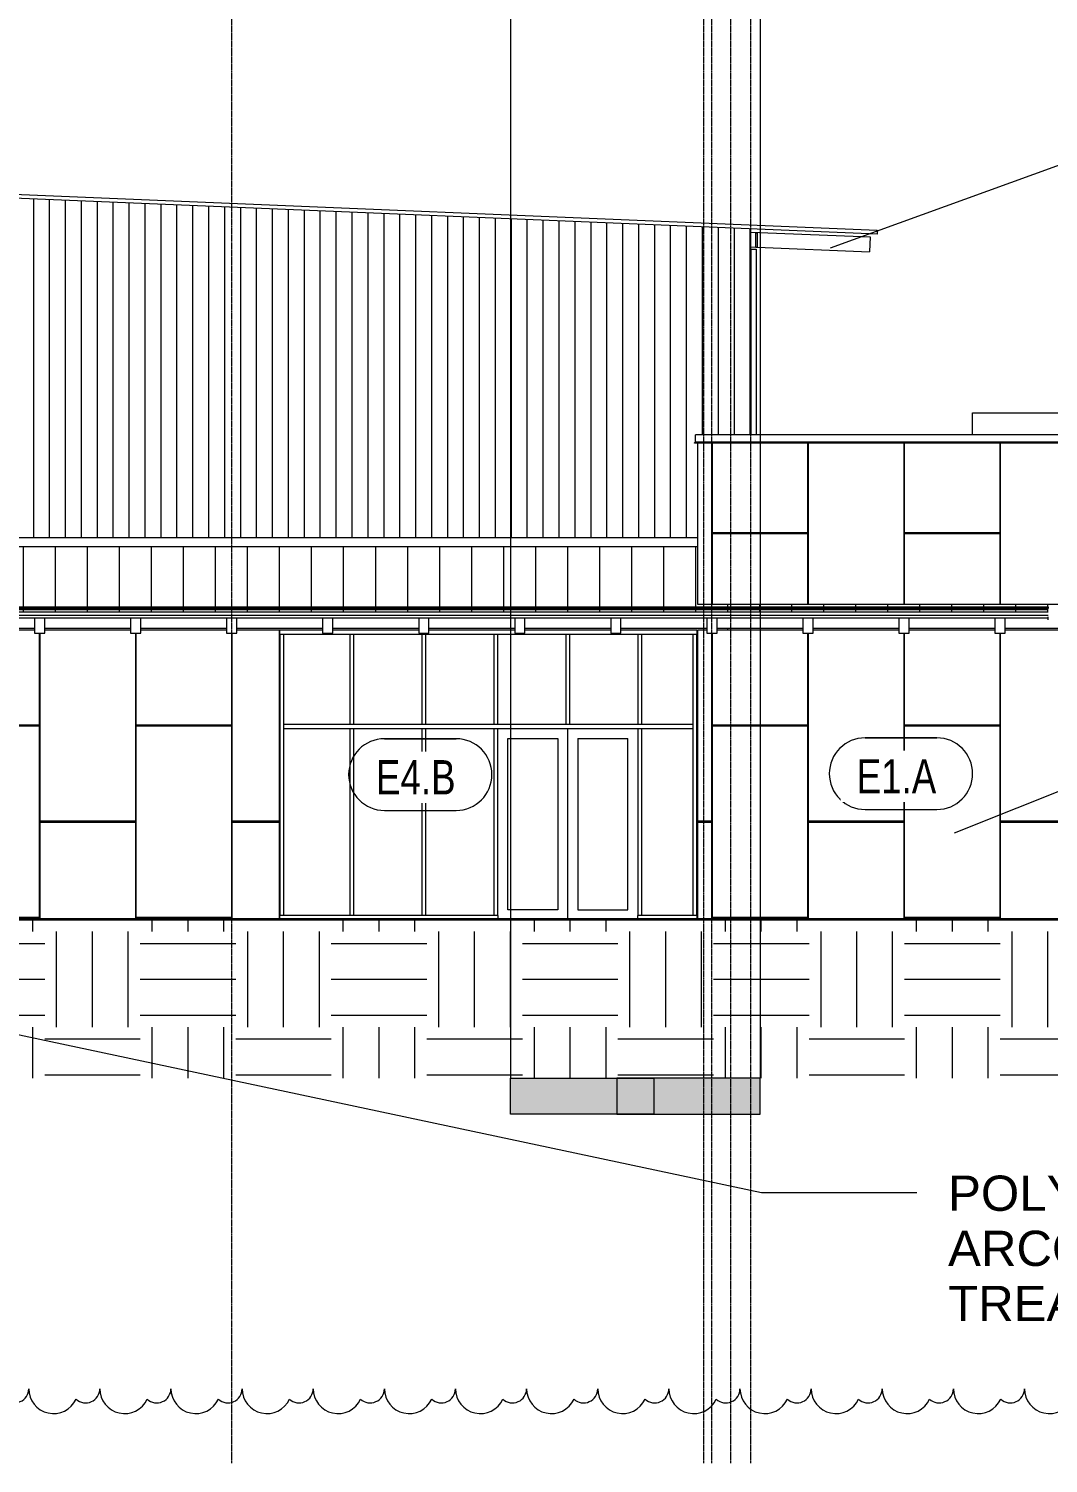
# Model space of a CAD drawing. Header units: inches. Extents: x 20207 to 40520, y -355 to 835.
# Drawn here: x 22007 to 22519, y -273 to 448 of the extents above; entities that cross this region are included whole.
import ezdxf

# ---------------------------------------------------------------- set-up
doc = ezdxf.new("R2010")
doc.units = ezdxf.units.IN
doc.header["$MEASUREMENT"] = 0
doc.linetypes.add('Grid Line 1_2_', pattern=[0.875, 0.5, -0.125, 0.125, -0.125])
for name, color, linetype, lineweight in [('A-ANNO-KEYN', 231, 'Continuous', 9), ('A-DOOR', 31, 'Continuous', 13), ('A-FLOR-LEVL', 51, 'Continuous', 9), ('A-GLAZ-CWMG', 51, 'Continuous', 13), ('A-ROOF', 132, 'Continuous', 13), ('A-ROOF-PATT', 132, 'Continuous', 13), ('A-WALL', 113, 'Continuous', 13), ('A-WALL-IDEN', 211, 'Continuous', 9), ('A-WALL-PATT', 111, 'Continuous', 13), ('C-TOPO', 7, 'Continuous', 13), ('G-ANNO-REVC', 71, 'Continuous', 9), ('G-ANNO-SYMB', 111, 'Continuous', 9), ('I-WALL', 2, 'Continuous', 13), ('M-EQPM', 50, 'Continuous', 13), ('S-BEAM', 12, 'Continuous', 13), ('S-GRID', 1, 'Continuous', 9)]:
    doc.layers.add(name, color=color, linetype=linetype, lineweight=lineweight)
doc.styles.add('Arial_2', font='arial.ttf', dxfattribs={"height": 17.703593})
doc.styles.add('Century Gothic', font='GOTHIC.TTF', dxfattribs={"width": 0.8, "height": 17.245342})

# ---------------------------------------------------------------- blocks, each defined once
blk = doc.blocks.new('Rectangular Mullion - Profile_Polycarbonate_Upper and left-1872004-Elevation - West')
at = {"layer": 'A-GLAZ-CWMG'}
for p, q in [((22369.8, 336.84), (22372.3, 336.84)), ((22369.8, 243.5), (22369.8, 336.84)), ((22372.3, 336.84), (22372.3, 243.5))]:
    blk.add_line(p, q, dxfattribs=at)
blk = doc.blocks.new('Carrier_48TC_Standard_Efficiency_Gas_Heat_Electric_Cooling_Packaged_Rooftop_Unit_3_to_15_nominal_tons - 15 ton 48TC__16-873539-Elevation - West')
at = {"layer": 'M-EQPM'}
for p, q in [((22481.05, 254.7), (22544.43, 254.7)), ((22481.05, 243.5), (22481.05, 254.7)), ((22544.43, 254.7), (22544.43, 243.5)), ((22540.05, 249.58), (22528.18, 249.58)), ((22528.18, 249.58), (22528.18, 243.5)), ((22540.05, 243.5), (22540.05, 249.58))]:
    blk.add_line(p, q, dxfattribs=at)
blk = doc.blocks.new('Dimension Lumber - 5_5 x 7_5 Glulam-1777807-Elevation - West')
at = {"layer": 'S-BEAM'}
for p, q in [((22497.37, 151.51), (22492.24, 151.51)), ((22492.24, 151.51), (22492.24, 144.01)), ((22497.37, 144.01), (22497.37, 151.51)), ((22492.24, 144.01), (22497.37, 144.01))]:
    blk.add_line(p, q, dxfattribs=at)
blk = doc.blocks.new('Dimension Lumber - 5_5 x 7_5 Glulam-1730092-Elevation - West')
at = {"layer": 'S-BEAM'}
for p, q in [((22369.55, 345.48), (22429.52, 342.98)), ((22429.52, 342.98), (22429.21, 335.49)), ((22369.55, 337.98), (22372.18, 337.87)), ((22372.8, 337.84), (22429.21, 335.49))]:
    blk.add_line(p, q, dxfattribs=at)
blk = doc.blocks.new('HSS-Hollow Structural Section - HSS1-1_2X1-1_2X1_8 - Obsolete-1396620-Elevation - West')
at = {"layer": 'S-BEAM'}
blk.add_line((20878.55, 151.57), (22518.93, 151.57), dxfattribs=at)
blk = doc.blocks.new('HSS-Hollow Structural Section - HSS1-1_2X1-1_2X1_8 - Obsolete-1672945-Elevation - West')
at = {"layer": 'S-BEAM'}
for p, q in [((22519.05, 152.11), (22518.93, 152.11)), ((22518.93, 152.07), (22518.93, 152.11)), ((22518.93, 151.83), (22518.93, 152.07)), ((22518.93, 150.79), (22518.93, 151.83)), ((22518.93, 150.57), (22518.93, 150.79)), ((22518.93, 150.57), (22519.05, 150.57))]:
    blk.add_line(p, q, dxfattribs=at)
blk = doc.blocks.new('Rectangular Mullion - Exterior 2_ x 4_5_-1135311-Elevation - West')
at = {"layer": 'A-GLAZ-CWMG'}
for p in [(22543.18, 0), (22579.24, 2)]:
    blk.add_line(p, (22543.18, 2), dxfattribs=at)
blk = doc.blocks.new('Rectangular Mullion - Exterior 2_ x 4_5_-1142387-Elevation - West')
at = {"layer": 'A-GLAZ-CWMG'}
for p, q in [((22793.43, 97), (22793.43, 2)), ((22795.43, 2), (22795.43, 97)), ((22795.43, 2), (22793.43, 2))]:
    blk.add_line(p, q, dxfattribs=at)
blk = doc.blocks.new('Rectangular Mullion - Exterior 2_ x 4_5_-1142388-Elevation - West')
at = {"layer": 'A-GLAZ-CWMG'}
for p, q in [((22793.43, 143.5), (22795.43, 143.5)), ((22793.43, 143.5), (22793.43, 97)), ((22795.43, 97), (22795.43, 143.5))]:
    blk.add_line(p, q, dxfattribs=at)
blk = doc.blocks.new('Rectangular Mullion - Exterior 2_ x 4_5_-V6-Elevation - West')
at = {"layer": 'A-GLAZ-CWMG'}
for p, q in [((21649.43, 143.5), (21651.43, 143.5)), ((21649.43, 143.5), (21649.43, 97)), ((21651.43, 97), (21651.43, 143.5))]:
    blk.add_line(p, q, dxfattribs=at)
blk = doc.blocks.new('Rectangular Mullion - Exterior 2_ x 4_5_-1142372-Elevation - West')
at = {"layer": 'A-GLAZ-CWMG'}
for p, q in [((22543.18, 97), (22543.18, 2)), ((22545.18, 2), (22545.18, 97)), ((22545.18, 2), (22543.18, 2))]:
    blk.add_line(p, q, dxfattribs=at)
blk = doc.blocks.new('Rectangular Mullion - Exterior 2_ x 4_5_-1135275-Elevation - West')
at = {"layer": 'A-GLAZ-CWMG'}
for p, q in [((22133.05, 143.5), (22133.05, 145.5)), ((22154.49, 145.5), (22133.05, 145.5)), ((22169.12, 145.5), (22159.62, 145.5)), ((22133.05, 143.5), (22169.12, 143.5))]:
    blk.add_line(p, q, dxfattribs=at)
blk = doc.blocks.new('Rectangular Mullion - Exterior 2_ x 4_5_-1135280-Elevation - West')
at = {"layer": 'A-GLAZ-CWMG'}
blk.add_line((22651.62, 2), (22615.43, 2), dxfattribs=at)
blk = doc.blocks.new('Rectangular Mullion - Exterior 2_ x 4_5_-1135281-Elevation - West')
at = {"layer": 'A-GLAZ-CWMG'}
for p, q in [((22651.62, 98), (22615.43, 98)), ((22615.43, 96), (22651.62, 96))]:
    blk.add_line(p, q, dxfattribs=at)
blk = doc.blocks.new('Rectangular Mullion - Exterior 2_ x 4_5_-1142343-Elevation - West')
at = {"layer": 'A-GLAZ-CWMG'}
for p, q in [((22614.43, 96), (22616.43, 96)), ((22614.43, 96), (22614.43, 2)), ((22616.43, 2), (22616.43, 96)), ((22616.43, 2), (22614.43, 2))]:
    blk.add_line(p, q, dxfattribs=at)
blk = doc.blocks.new('Rectangular Mullion - Exterior 2_ x 4_5_-1142344-Elevation - West')
at = {"layer": 'A-GLAZ-CWMG'}
for p, q in [((22614.43, 143.5), (22616.43, 143.5)), ((22614.43, 143.5), (22614.43, 98)), ((22616.43, 98), (22616.43, 143.5)), ((22616.43, 98), (22614.43, 98))]:
    blk.add_line(p, q, dxfattribs=at)
blk = doc.blocks.new('Rectangular Mullion - Exterior 2_ x 4_5_-V8-Elevation - West')
at = {"layer": 'A-GLAZ-CWMG'}
for p, q in [((22202.74, 145.5), (22169.12, 145.5)), ((22169.12, 143.5), (22205.3, 143.5))]:
    blk.add_line(p, q, dxfattribs=at)
blk = doc.blocks.new('Rectangular Mullion - Exterior 2_ x 4_5_-1135330-Elevation - West')
at = {"layer": 'A-GLAZ-CWMG'}
for q in [(22205.3, 2), (22242.49, 0)]:
    blk.add_line((22242.49, 2), q, dxfattribs=at)
blk = doc.blocks.new('Sliding Door - one-1982820-Elevation - West')
at = {"layer": 'A-DOOR'}
for p, q in [((22277.68, 0), (22277.68, 96)), ((22247.49, 5), (22247.49, 91)), ((22247.49, 91), (22272.68, 91)), ((22272.68, 91), (22272.68, 5)), ((22282.68, 91), (22282.68, 5)), ((22282.68, 91), (22307.87, 91)), ((22307.87, 5), (22307.87, 91)), ((22272.68, 5), (22247.49, 5)), ((22282.68, 5), (22307.87, 5))]:
    blk.add_line(p, q, dxfattribs=at)
blk = doc.blocks.new('Rectangular Mullion - Exterior 2_ x 4_5_-V9-Elevation - West')
at = {"layer": 'A-GLAZ-CWMG'}
for p, q in [((22241.49, 145.5), (22207.87, 145.5)), ((22205.3, 143.5), (22241.49, 143.5))]:
    blk.add_line(p, q, dxfattribs=at)
blk = doc.blocks.new('Rectangular Mullion - Exterior 2_ x 4_5_-V10-Elevation - West')
at = {"layer": 'A-GLAZ-CWMG'}
for p, q in [((22250.99, 145.5), (22241.49, 145.5)), ((22277.68, 145.5), (22256.12, 145.5)), ((22241.49, 143.5), (22277.68, 143.5))]:
    blk.add_line(p, q, dxfattribs=at)
blk = doc.blocks.new('Rectangular Mullion - Exterior 2_ x 4_5_-V11-Elevation - West')
at = {"layer": 'A-GLAZ-CWMG'}
for p, q in [((22299.24, 145.5), (22277.68, 145.5)), ((22313.87, 145.5), (22304.37, 145.5)), ((22277.68, 143.5), (22313.87, 143.5))]:
    blk.add_line(p, q, dxfattribs=at)
blk = doc.blocks.new('Rectangular Mullion - Exterior 2_ x 4_5_-1832050-Elevation - West')
at = {"layer": 'A-GLAZ-CWMG'}
for p, q in [((22342.49, 145.5), (22313.87, 145.5)), ((22342.49, 145.5), (22342.49, 143.5)), ((22313.87, 143.5), (22342.49, 143.5))]:
    blk.add_line(p, q, dxfattribs=at)
blk = doc.blocks.new('Rectangular Mullion - Exterior 2_ x 4_5_-1832051-Elevation - West')
at = {"layer": 'A-GLAZ-CWMG'}
for p, q in [((22312.87, 0), (22312.87, 2)), ((22342.49, 2), (22312.87, 2)), ((22342.49, 2), (22342.49, 0))]:
    blk.add_line(p, q, dxfattribs=at)
blk = doc.blocks.new('Rectangular Mullion - Exterior 2_ x 4_5_-1832052-Elevation - West')
at = {"layer": 'A-GLAZ-CWMG'}
for p, q in [((22340.49, 98), (22313.87, 98)), ((22313.87, 96), (22340.49, 96)), ((22340.49, 98), (22340.49, 96))]:
    blk.add_line(p, q, dxfattribs=at)
blk = doc.blocks.new('Rectangular Mullion - Exterior 2_ x 4_5_-1135285-Elevation - West')
at = {"layer": 'A-GLAZ-CWMG'}
for p, q in [((22545.18, 96), (22545.18, 98)), ((22579.24, 98), (22545.18, 98)), ((22545.18, 96), (22579.24, 96))]:
    blk.add_line(p, q, dxfattribs=at)
blk = doc.blocks.new('Roofs 5 - Roofs 1-1983635-Elevation - West')
at = {"layer": 'A-ROOF'}
for p, q in [((20878.55, 157.08), (22519.05, 157.08)), ((22519.05, 156.37), (20878.55, 156.37)), ((22519.05, 155.66), (20878.55, 155.66)), ((22519.05, 157.08), (22519.05, 156.37))]:
    blk.add_line(p, q, dxfattribs=at)
blk = doc.blocks.new('Section - 3_32_ x 3_8_-18514-Elevation - West')
at = {"layer": 'G-ANNO-SYMB'}
blk.add_hatch(color=256, dxfattribs=at).paths.add_polyline_path([(22320.83, -79.66), (22248.83, -79.66), (22248.83, -97.66), (22320.83, -97.66)], flags=0)
for p, q in [((22248.83, -97.66), (22248.83, -79.66)), ((22248.83, -79.66), (22320.83, -79.66)), ((22320.83, -79.66), (22320.83, -97.66)), ((22320.83, -97.66), (22248.83, -97.66))]:
    blk.add_line(p, q, dxfattribs=at)
blk = doc.blocks.new('Wall Tag - 1_4_-1369832-Elevation - West')
at = {"layer": 'A-WALL-IDEN', "color": 153}
for p, q in [((22653.51, 91.34), (22689.51, 91.34)), ((22689.51, 91.34), (22653.51, 91.34)), ((22653.51, 55.34), (22689.51, 55.34)), ((22653.51, 55.34), (22689.51, 55.34))]:
    blk.add_line(p, q, dxfattribs=at)
for centre, start, end in [((22653.51, 73.34), 90, 270), ((22653.51, 73.34), 90, 270), ((22689.51, 73.34), 270, 90), ((22689.51, 73.34), 270, 90)]:
    blk.add_arc(centre, 18, start, end, dxfattribs=at)
blk = doc.blocks.new('Family - ___-1987486-Elevation - West')
at = {"layer": 'G-ANNO-REVC', "color": 153}
for centre, radius, start, end in [((21999.68, -235.66), 7.15, 228.18969, 360), ((22019.33, -235.66), 12.51, 180, 334.79123), ((22035.41, -235.66), 7.15, 228.18969, 360), ((22055.06, -235.66), 12.51, 180, 334.79123), ((22071.14, -235.66), 7.15, 228.18969, 360), ((22090.8, -235.66), 12.51, 180, 334.79123), ((22106.88, -235.66), 7.15, 228.18969, 360), ((22126.53, -235.66), 12.51, 180, 334.79123), ((22142.61, -235.66), 7.15, 228.18969, 360), ((22162.26, -235.66), 12.51, 180, 334.79123), ((22178.34, -235.66), 7.15, 228.18969, 360), ((22198, -235.66), 12.51, 180, 334.79123), ((22214.08, -235.66), 7.15, 228.18969, 360), ((22233.73, -235.66), 12.51, 180, 334.79123), ((22249.81, -235.66), 7.15, 228.18969, 360), ((22269.46, -235.66), 12.51, 180, 334.79123), ((22285.54, -235.66), 7.15, 228.18969, 360), ((22305.2, -235.66), 12.51, 180, 334.79123), ((22321.28, -235.66), 7.15, 228.18969, 360), ((22340.93, -235.66), 12.51, 180, 334.79123), ((22357.01, -235.66), 7.15, 228.18969, 360), ((22376.66, -235.66), 12.51, 180, 334.79123), ((22392.74, -235.66), 7.15, 228.18969, 360), ((22412.4, -235.66), 12.51, 180, 334.79123), ((22428.48, -235.66), 7.15, 228.18969, 360), ((22448.13, -235.66), 12.51, 180, 334.79123), ((22464.21, -235.66), 7.15, 228.18969, 360), ((22483.86, -235.66), 12.51, 180, 334.79123), ((22499.94, -235.66), 7.15, 228.18969, 360), ((22519.6, -235.66), 12.51, 180, 334.79123)]:
    blk.add_arc(centre, radius, start, end, dxfattribs=at)

msp = doc.modelspace()

# ---------------------------------------------------------------- hatches: boundary and pattern name
at = {"layer": 'A-ROOF-PATT', "lineweight": 9}
h = msp.add_hatch(dxfattribs=at)
h.set_pattern_fill('FP_1', color=8, style=0, pattern_type=2)
h.set_pattern_definition([(90, (180.953, -760.156), (-16.082, 1e-15), [])])
h.paths.add_polyline_path([(22632.14, 153.97), (22808.3, 153.97), (22808.3, 154.88), (22519.05, 154.88), (22519.05, 155.66), (20878.55, 155.66), (20878.55, 154.73), (22519.05, 154.69), (22519.05, 153.97), (22627.29, 153.97)], flags=0)
h.paths.add_polyline_path([(22793.34, 156.3), (22808.3, 156.3), (22808.3, 157.35), (22786.55, 157.35), (22786.55, 158.5), (22342.74, 158.5), (22342.74, 187.44), (21121.8, 187.45), (21121.8, 187.6), (20889.05, 187.6), (20889.05, 157.87), (20878.55, 157.87), (20878.55, 157.08), (22519.05, 157.08), (22519.05, 156.3), (22724.13, 156.3)], flags=0)
at = {"layer": 'A-WALL-PATT', "lineweight": 9}
h = msp.add_hatch(dxfattribs=at)
h.set_pattern_fill('FP_7', color=8, style=0, pattern_type=2)
h.set_pattern_definition([(90, (22305.319, 0), (-8, 5e-16), [])])
h.paths.add_polyline_path([(22259.32, 192), (22342.74, 192), (22342.74, 239.46), (22341.24, 239.5), (22341.74, 240), (22341.8, 243.5), (22369.55, 243.5), (22369.55, 346.98), (21384.93, 388.01), (21384.93, 238.94), (21121.8, 238.94), (21121.8, 192), (22104.39, 192)], flags=0)
h = msp.add_hatch(dxfattribs=at)
h.set_pattern_fill('FP_6', color=8, style=0, pattern_type=2)
h.set_pattern_definition([(0, (22350.18, -95.38), (-193, 193), [48, -145]), (90, (22350.18, -95.38), (-193, 1e-14), [96, -97]), (180, (22398.18, 0.62), (-193, 193), [48, -145]), (90, (22398.18, -95.38), (-193, 1e-14), [96, -97]), (180, (22398.18, 1.12), (-193, 193), [48, -145]), (90, (22398.18, 1.12), (-193, 1e-14), [96, -97]), (0, (22350.18, 97.12), (-193, 193), [48, -145]), (90, (22350.18, 1.12), (-193, 1e-14), [96, -97]), (0, (22398.43, -47.62), (-193, 193), [48, -145]), (90, (22398.43, -95.75), (-193, 1e-14), [48.125, -144.875]), (90, (22446.43, -95.75), (-193, 1e-14), [48.125, -144.875]), (0, (22398.43, 48.88), (-193, 193), [48, -145]), (90, (22398.43, -47.12), (-193, 1e-14), [96, -97]), (180, (22446.43, -47.12), (-193, 193), [48, -145]), (90, (22446.43, -47.12), (-193, 1e-14), [96, -97]), (90, (22398.43, 49.38), (-193, 1e-14), [48, -145]), (180, (22446.43, 49.38), (-193, 193), [48, -145]), (90, (22446.43, 49.38), (-193, 1e-14), [48, -145]), (0, (22446.68, -95.38), (-193, 193), [48, -145]), (90, (22446.68, -95.38), (-193, 1e-14), [96, -97]), (180, (22494.68, 0.62), (-193, 193), [48, -145]), (90, (22494.68, -95.38), (-193, 1e-14), [96, -97]), (180, (22494.68, 1.12), (-193, 193), [48, -145]), (90, (22494.68, 1.12), (-193, 1e-14), [96, -97]), (0, (22446.68, 97.12), (-193, 193), [48, -145]), (90, (22446.68, 1.12), (-193, 1e-14), [96, -97]), (0, (22494.93, -47.62), (-193, 193), [48, -145]), (90, (22494.93, -95.75), (-193, 1e-14), [48.125, -144.875]), (90, (22542.93, -95.75), (-193, 1e-14), [48.125, -144.875]), (0, (22494.93, 48.88), (-193, 193), [48, -145]), (90, (22494.93, -47.12), (-193, 1e-14), [96, -97]), (180, (22542.93, -47.12), (-193, 193), [48, -145]), (90, (22542.93, -47.12), (-193, 1e-14), [96, -97]), (90, (22494.93, 49.38), (-193, 1e-14), [48, -145]), (180, (22542.93, 49.38), (-193, 193), [48, -145]), (90, (22542.93, 49.38), (-193, 1e-14), [48, -145])])
h.paths.add_polyline_path([(22530.46, 158.5), (22798.3, 158.5), (22798.3, 239.46), (22342.74, 239.46), (22342.74, 158.5), (22491.73, 158.5)], flags=0)
h = msp.add_hatch(dxfattribs=at)
h.set_pattern_fill('FP_10', color=8, style=0, pattern_type=2)
h.set_pattern_definition([(0, (22157.18, 1.12), (-193, 193), [48, -145]), (90, (22157.18, 1.12), (-193, 1e-14), [96, -97]), (180, (22205.18, 97.12), (-193, 193), [48, -145]), (90, (22205.18, 1.12), (-193, 1e-14), [96, -97]), (180, (22205.18, 97.62), (-193, 193), [48, -145]), (90, (22205.18, 97.62), (-193, 1e-14), [96, -97]), (0, (22157.18, 193.62), (-193, 193), [48, -145]), (90, (22157.18, 97.62), (-193, 1e-14), [96, -97]), (0, (22205.43, 48.88), (-193, 193), [48, -145]), (90, (22205.43, 0.75), (-193, 1e-14), [48.125, -144.875]), (90, (22253.43, 0.75), (-193, 1e-14), [48.125, -144.875]), (0, (22205.43, 145.38), (-193, 193), [48, -145]), (90, (22205.43, 49.38), (-193, 1e-14), [96, -97]), (180, (22253.43, 49.38), (-193, 193), [48, -145]), (90, (22253.43, 49.38), (-193, 1e-14), [96, -97]), (90, (22205.43, 145.88), (-193, 1e-14), [48, -145]), (180, (22253.43, 145.88), (-193, 193), [48, -145]), (90, (22253.43, 145.88), (-193, 1e-14), [48, -145]), (0, (22253.68, 1.12), (-193, 193), [48, -145]), (90, (22253.68, 1.12), (-193, 1e-14), [96, -97]), (180, (22301.68, 97.12), (-193, 193), [48, -145]), (90, (22301.68, 1.12), (-193, 1e-14), [96, -97]), (180, (22301.68, 97.62), (-193, 193), [48, -145]), (90, (22301.68, 97.62), (-193, 1e-14), [96, -97]), (0, (22253.68, 193.62), (-193, 193), [48, -145]), (90, (22253.68, 97.62), (-193, 1e-14), [96, -97]), (0, (22301.93, 48.88), (-193, 193), [48, -145]), (90, (22301.93, 0.75), (-193, 1e-14), [48.125, -144.875]), (90, (22349.93, 0.75), (-193, 1e-14), [48.125, -144.875]), (0, (22301.93, 145.38), (-193, 193), [48, -145]), (90, (22301.93, 49.38), (-193, 1e-14), [96, -97]), (180, (22349.93, 49.38), (-193, 193), [48, -145]), (90, (22349.93, 49.38), (-193, 1e-14), [96, -97]), (90, (22301.93, 145.88), (-193, 1e-14), [48, -145]), (180, (22349.93, 145.88), (-193, 193), [48, -145]), (90, (22349.93, 145.88), (-193, 1e-14), [48, -145])])
h.paths.add_polyline_path([(21722.93, 0), (22132.8, 0), (22132.8, 145.5), (22111.37, 145.5), (22111.37, 144.01), (22106.24, 144.01), (22106.24, 145.5), (22063.12, 145.5), (22063.12, 144.01), (22057.99, 144.01), (22057.99, 145.5), (22014.87, 145.5), (22014.87, 144.01), (22009.74, 144.01), (22009.74, 145.5), (21966.62, 145.5), (21966.62, 144.01), (21961.49, 144.01), (21961.49, 145.5), (21918.37, 145.5), (21918.37, 144.01), (21913.24, 144.01), (21913.24, 145.5), (21870.12, 145.5), (21870.12, 144.01), (21864.99, 144.01), (21864.99, 145.5), (21821.87, 145.5), (21821.87, 144.01), (21816.74, 144.01), (21816.74, 145.5), (21773.62, 145.5), (21773.62, 144.01), (21768.49, 144.01), (21768.49, 145.5), (21725.37, 145.5), (21725.37, 144.01), (21722.93, 144.01), (21722.93, 76.56)], flags=0)
h = msp.add_hatch(dxfattribs=at)
h.set_pattern_fill('FP_2', color=8, style=0, pattern_type=2)
h.set_pattern_definition([(0, (22543.18, 1.12), (-193, 193), [48, -145]), (90, (22543.18, 1.12), (-193, 1e-14), [96, -97]), (180, (22591.18, 97.12), (-193, 193), [48, -145]), (90, (22591.18, 1.12), (-193, 1e-14), [96, -97]), (180, (22591.18, 97.62), (-193, 193), [48, -145]), (90, (22591.18, 97.62), (-193, 1e-14), [96, -97]), (0, (22543.18, 193.62), (-193, 193), [48, -145]), (90, (22543.18, 97.62), (-193, 1e-14), [96, -97]), (0, (22591.43, 48.88), (-193, 193), [48, -145]), (90, (22591.43, 0.75), (-193, 1e-14), [48.125, -144.875]), (90, (22639.43, 0.75), (-193, 1e-14), [48.125, -144.875]), (0, (22591.43, 145.38), (-193, 193), [48, -145]), (90, (22591.43, 49.38), (-193, 1e-14), [96, -97]), (180, (22639.43, 49.38), (-193, 193), [48, -145]), (90, (22639.43, 49.38), (-193, 1e-14), [96, -97]), (90, (22591.43, 145.88), (-193, 1e-14), [48, -145]), (180, (22639.43, 145.88), (-193, 193), [48, -145]), (90, (22639.43, 145.88), (-193, 1e-14), [48, -145]), (0, (22639.68, 1.12), (-193, 193), [48, -145]), (90, (22639.68, 1.12), (-193, 1e-14), [96, -97]), (180, (22687.68, 97.12), (-193, 193), [48, -145]), (90, (22687.68, 1.12), (-193, 1e-14), [96, -97]), (180, (22687.68, 97.62), (-193, 193), [48, -145]), (90, (22687.68, 97.62), (-193, 1e-14), [96, -97]), (0, (22639.68, 193.62), (-193, 193), [48, -145]), (90, (22639.68, 97.62), (-193, 1e-14), [96, -97]), (0, (22687.93, 48.88), (-193, 193), [48, -145]), (90, (22687.93, 0.75), (-193, 1e-14), [48.125, -144.875]), (90, (22735.93, 0.75), (-193, 1e-14), [48.125, -144.875]), (0, (22687.93, 145.38), (-193, 193), [48, -145]), (90, (22687.93, 49.38), (-193, 1e-14), [96, -97]), (180, (22735.93, 49.38), (-193, 193), [48, -145]), (90, (22735.93, 49.38), (-193, 1e-14), [96, -97]), (90, (22687.93, 145.88), (-193, 1e-14), [48, -145]), (180, (22735.93, 145.88), (-193, 193), [48, -145]), (90, (22735.93, 145.88), (-193, 1e-14), [48, -145])])
h.paths.add_polyline_path([(22342.74, 0), (22542.93, 0), (22542.93, 143.01), (22540.49, 143.01), (22540.49, 145.5), (22497.37, 145.5), (22497.37, 144.01), (22492.24, 144.01), (22492.24, 145.5), (22449.12, 145.5), (22449.12, 144.01), (22443.99, 144.01), (22443.99, 145.5), (22400.87, 145.5), (22400.87, 144.01), (22395.74, 144.01), (22395.74, 145.5), (22352.62, 145.5), (22352.62, 144.01), (22347.49, 144.01), (22347.49, 145.5), (22342.74, 145.5), (22342.74, 44.34)], flags=0)
at = {"layer": 'C-TOPO', "lineweight": 9}
h = msp.add_hatch(dxfattribs=at)
h.set_pattern_fill('FP_8', color=8, style=0, pattern_type=2)
h.set_pattern_definition([(0, (22782.816, 0), (48, 48), [48, -48]), (0, (22782.816, 18), (48, 48), [48, -48]), (0, (22782.816, 36), (48, 48), [48, -48]), (90, (22788.816, 42), (-48, 48), [48, -48]), (90, (22806.816, 42), (-48, 48), [48, -48]), (90, (22824.816, 42), (-48, 48), [48, -48])])
h.paths.add_polyline_path([(22833.08, -79.68), (23034, -79.68), (23034, 0), (20555.04, 0), (20555.04, -79.68), (22724.13, -79.68)], flags=0)

# ---------------------------------------------------------------- linework, layer by layer
at = {"layer": 'A-ANNO-KEYN', "color": 153}
for p, q in [((22409.55, 337.59), (22966.61, 538.92)), ((22471.92, 43.64), (22972.98, 244.02)), ((21632.25, 20.57), (22375.01, -137.14)), ((22375.01, -137.14), (22453, -137.14))]:
    msp.add_line(p, q, dxfattribs=at)
at = {"layer": 'A-FLOR-LEVL', "linetype": 'Grid Line 1_2_'}
msp.add_line((20361.6, 0), (23817.88, 0), dxfattribs=at)
at = {"layer": 'A-ROOF'}
for p, q in [((21120.45, 401.03), (22433.1, 346.34)), ((22433.1, 344.34), (21120.45, 399.03)), ((22433.1, 346.34), (22433.1, 344.34)), ((21123.3, 187.44), (22342.74, 187.44)), ((20878.55, 154.73), (22519.05, 154.73)), ((22519.05, 152.73), (20878.55, 152.73))]:
    msp.add_line(p, q, dxfattribs=at)
at = {"layer": 'A-WALL'}
for p, q in [((22369.55, 243.5), (22369.55, 346.98)), ((22341.24, 239.5), (22341.74, 240)), ((22341.28, 239.46), (22341.24, 239.5)), ((22798.3, 239.5), (22341.24, 239.5)), ((22798.3, 239.46), (22341.28, 239.46)), ((22341.74, 240), (22341.74, 243.5)), ((22798.3, 243.5), (22341.74, 243.5)), ((22341.74, 240), (22798.3, 240)), ((22342.74, 239.46), (22342.74, 158.5)), ((21121.8, 192), (22342.74, 192)), ((22342.74, 158.5), (22798.3, 158.5)), ((22009.74, 145.5), (21966.62, 145.5)), ((22057.99, 145.5), (22014.87, 145.5)), ((22106.24, 145.5), (22063.12, 145.5)), ((22132.8, 145.5), (22111.37, 145.5)), ((22132.8, 0), (22132.8, 145.5)), ((22347.49, 145.5), (22342.74, 145.5)), ((22342.74, 145.5), (22342.74, 0)), ((22395.74, 145.5), (22352.62, 145.5)), ((22443.99, 145.5), (22400.87, 145.5)), ((22492.24, 145.5), (22449.12, 145.5)), ((22540.49, 145.5), (22497.37, 145.5))]:
    msp.add_line(p, q, dxfattribs=at)
at = {"layer": 'C-TOPO', "lineweight": 35}
for p, q in [((22221.44, 0), (21853.96, 0)), ((22409.1, 0), (22221.44, 0)), ((22588.7, 0), (22409.1, 0))]:
    msp.add_line(p, q, dxfattribs=at)
at = {"layer": 'C-TOPO'}
for p, q in [((21853.96, 0), (22221.44, 0)), ((22221.44, 0), (22409.1, 0)), ((22588.7, 0), (22409.1, 0))]:
    msp.add_line(p, q, dxfattribs=at)
at = {"layer": 'G-ANNO-SYMB'}
for p, q in [((22248.83, 545.16), (22248.83, -79.66)), ((22374.36, 545.16), (22374.36, -79.66))]:
    msp.add_line(p, q, dxfattribs=at)
at = {"layer": 'I-WALL'}
for p, q in [((22372.18, 337.62), (22372.18, 344.87)), ((22372.8, 344.87), (22372.18, 344.87)), ((22372.8, 344.87), (22372.8, 337.62)), ((22372.8, 337.62), (22372.18, 337.62)), ((21966.62, 146.5), (22009.74, 146.5)), ((22014.87, 146.5), (22057.99, 146.5)), ((22063.12, 146.5), (22106.24, 146.5)), ((22111.37, 146.5), (22154.49, 146.5)), ((22132.8, 144.75), (22133.05, 144.75)), ((22159.62, 146.5), (22202.74, 146.5)), ((22207.87, 146.5), (22250.99, 146.5)), ((22256.12, 146.5), (22299.24, 146.5)), ((22304.37, 146.5), (22347.49, 146.5)), ((22342.49, 144.75), (22342.74, 144.75)), ((22352.62, 146.5), (22395.74, 146.5)), ((22358.05, 145.5), (22358.05, 146.5)), ((22400.87, 146.5), (22443.99, 146.5)), ((22449.12, 146.5), (22492.24, 146.5)), ((22497.37, 146.5), (22540.49, 146.5))]:
    msp.add_line(p, q, dxfattribs=at)
at = {"layer": 'S-GRID', "linetype": 'Grid Line 1_2_'}
for p, q in [((22108.8, -273.16), (22108.8, 738.66)), ((22108.8, -273.16), (22108.8, 738.66)), ((22346.05, -273.16), (22346.05, 738.66)), ((22350.05, -273.16), (22350.05, 738.66)), ((22359.55, -273.16), (22359.55, 738.66)), ((22359.55, -273.16), (22359.55, 738.66)), ((22369.55, -273.16), (22369.55, 738.66))]:
    msp.add_line(p, q, dxfattribs=at)

# ---------------------------------------------------------------- block references
at = {"layer": 'A-DOOR'}
msp.add_blockref('Sliding Door - one-1982820-Elevation - West', (0, 0), dxfattribs=at)
at = {"layer": 'A-GLAZ-CWMG'}
for name, p in [('Rectangular Mullion - Profile_Polycarbonate_Upper and left-1872004-Elevation - West', (0, 0)), ('Rectangular Mullion - Exterior 2_ x 4_5_-1135275-Elevation - West', (0, 0)), ('Rectangular Mullion - Exterior 2_ x 4_5_-V8-Elevation - West', (0, 0)), ('Rectangular Mullion - Exterior 2_ x 4_5_-V9-Elevation - West', (0, 0)), ('Rectangular Mullion - Exterior 2_ x 4_5_-V10-Elevation - West', (0, 0)), ('Rectangular Mullion - Exterior 2_ x 4_5_-V11-Elevation - West', (0, 0)), ('Rectangular Mullion - Exterior 2_ x 4_5_-1832050-Elevation - West', (0, 0)), ('Rectangular Mullion - Exterior 2_ x 4_5_-V6-Elevation - West', (483.62, 0)), ('Rectangular Mullion - Exterior 2_ x 4_5_-1142344-Elevation - West', (-446.31, 0)), ('Rectangular Mullion - Exterior 2_ x 4_5_-1142344-Elevation - West', (-410.13, 0)), ('Rectangular Mullion - Exterior 2_ x 4_5_-1142344-Elevation - West', (-373.94, 0)), ('Rectangular Mullion - Exterior 2_ x 4_5_-1142344-Elevation - West', (-337.75, 0)), ('Rectangular Mullion - Exterior 2_ x 4_5_-1142344-Elevation - West', (-301.56, 0)), ('Rectangular Mullion - Exterior 2_ x 4_5_-1142388-Elevation - West', (-452.94, 0)), ('Rectangular Mullion - Exterior 2_ x 4_5_-1142372-Elevation - West', (-410.13, 0)), ('Rectangular Mullion - Exterior 2_ x 4_5_-1135285-Elevation - West', (-410.13, 0)), ('Rectangular Mullion - Exterior 2_ x 4_5_-1142343-Elevation - West', (-446.31, 0)), ('Rectangular Mullion - Exterior 2_ x 4_5_-1135281-Elevation - West', (-446.31, 0)), ('Rectangular Mullion - Exterior 2_ x 4_5_-1142343-Elevation - West', (-410.13, 0)), ('Rectangular Mullion - Exterior 2_ x 4_5_-1135281-Elevation - West', (-410.13, 0)), ('Rectangular Mullion - Exterior 2_ x 4_5_-1142343-Elevation - West', (-373.94, 0)), ('Rectangular Mullion - Exterior 2_ x 4_5_-1135281-Elevation - West', (-373.94, 0)), ('Rectangular Mullion - Exterior 2_ x 4_5_-1135281-Elevation - West', (-337.75, 0)), ('Rectangular Mullion - Exterior 2_ x 4_5_-1142343-Elevation - West', (-301.56, 0)), ('Rectangular Mullion - Exterior 2_ x 4_5_-1832052-Elevation - West', (0, 0)), ('Rectangular Mullion - Exterior 2_ x 4_5_-1142387-Elevation - West', (-452.94, 0)), ('Rectangular Mullion - Exterior 2_ x 4_5_-1135311-Elevation - West', (-410.13, 0)), ('Rectangular Mullion - Exterior 2_ x 4_5_-1135280-Elevation - West', (-446.31, 0)), ('Rectangular Mullion - Exterior 2_ x 4_5_-1135330-Elevation - West', (0, 0)), ('Rectangular Mullion - Exterior 2_ x 4_5_-1832051-Elevation - West', (0, 0))]:
    msp.add_blockref(name, p, dxfattribs=at)
at = {"layer": 'A-ROOF'}
msp.add_blockref('Roofs 5 - Roofs 1-1983635-Elevation - West', (0, 0), dxfattribs=at)
at = {"layer": 'A-WALL-IDEN', "color": 153}
for p in [(-467.97, -0.48), (-226.47, 0)]:
    msp.add_blockref('Wall Tag - 1_4_-1369832-Elevation - West', p, dxfattribs=at)
at = {"layer": 'G-ANNO-SYMB'}
msp.add_blockref('Section - 3_32_ x 3_8_-18514-Elevation - West', (0, 0), dxfattribs=at)
at = {"layer": 'G-ANNO-SYMB', "extrusion": (0, 0, -1)}
msp.add_blockref('Section - 3_32_ x 3_8_-18514-Elevation - West', (-44623.19, 0), dxfattribs=at)
at = {"layer": 'M-EQPM'}
msp.add_blockref('Carrier_48TC_Standard_Efficiency_Gas_Heat_Electric_Cooling_Packaged_Rooftop_Unit_3_to_15_nominal_tons - 15 ton 48TC__16-873539-Elevation - West', (0, 0), dxfattribs=at)
at = {"layer": 'S-BEAM'}
for name, p in [('Dimension Lumber - 5_5 x 7_5 Glulam-1730092-Elevation - West', (0, 0)), ('HSS-Hollow Structural Section - HSS1-1_2X1-1_2X1_8 - Obsolete-1396620-Elevation - West', (0, 0)), ('Dimension Lumber - 5_5 x 7_5 Glulam-1777807-Elevation - West', (-482.5, 0)), ('Dimension Lumber - 5_5 x 7_5 Glulam-1777807-Elevation - West', (-434.25, 0)), ('Dimension Lumber - 5_5 x 7_5 Glulam-1777807-Elevation - West', (-386, 0)), ('Dimension Lumber - 5_5 x 7_5 Glulam-1777807-Elevation - West', (-337.75, 0)), ('Dimension Lumber - 5_5 x 7_5 Glulam-1777807-Elevation - West', (-289.5, 0)), ('Dimension Lumber - 5_5 x 7_5 Glulam-1777807-Elevation - West', (-241.25, 0)), ('Dimension Lumber - 5_5 x 7_5 Glulam-1777807-Elevation - West', (-193, 0)), ('Dimension Lumber - 5_5 x 7_5 Glulam-1777807-Elevation - West', (-144.75, 0)), ('Dimension Lumber - 5_5 x 7_5 Glulam-1777807-Elevation - West', (-96.5, 0)), ('Dimension Lumber - 5_5 x 7_5 Glulam-1777807-Elevation - West', (-48.25, 0)), ('Dimension Lumber - 5_5 x 7_5 Glulam-1777807-Elevation - West', (0, 0)), ('HSS-Hollow Structural Section - HSS1-1_2X1-1_2X1_8 - Obsolete-1672945-Elevation - West', (0, 0))]:
    msp.add_blockref(name, p, dxfattribs=at)

# ---------------------------------------------------------------- texts
at = {"layer": 'A-ANNO-KEYN', "insert": (22468.71, -128.6), "char_height": 17.7036, "width": 415.368, "attachment_point": 1, "line_spacing_factor": 0.938532, "style": 'Arial_2', "bg_fill": 3, "box_fill_scale": 1.25, "bg_fill_color": 0, "bg_fill_transparency": 0}
msp.add_mtext('POLYCARBONATE PANEL -\\PARCOPLUS 547 - OPAL - W IR\\PTREATMENT', dxfattribs=at)

# ---------------------------------------------------------------- next in the draw order: texts
at = {"layer": 'A-WALL-IDEN', "char_height": 17.245, "attachment_point": 2, "line_spacing_factor": 0.984117, "style": 'Century Gothic', "bg_fill": 3, "box_fill_scale": 1.25, "bg_fill_color": 0, "bg_fill_transparency": 0}
for s, insert, width in [('E4.B', (22201.28, 80.14), 43.848), ('E1.A', (22442.78, 80.62), 47.52)]:
    msp.add_mtext(s, dxfattribs=dict(at, insert=insert, width=width))

# ---------------------------------------------------------------- next in the draw order: block references
at = {"layer": 'G-ANNO-REVC', "color": 153}
msp.add_blockref('Family - ___-1987486-Elevation - West', (0, 0), dxfattribs=at)

doc.saveas('drawing.dxf')
